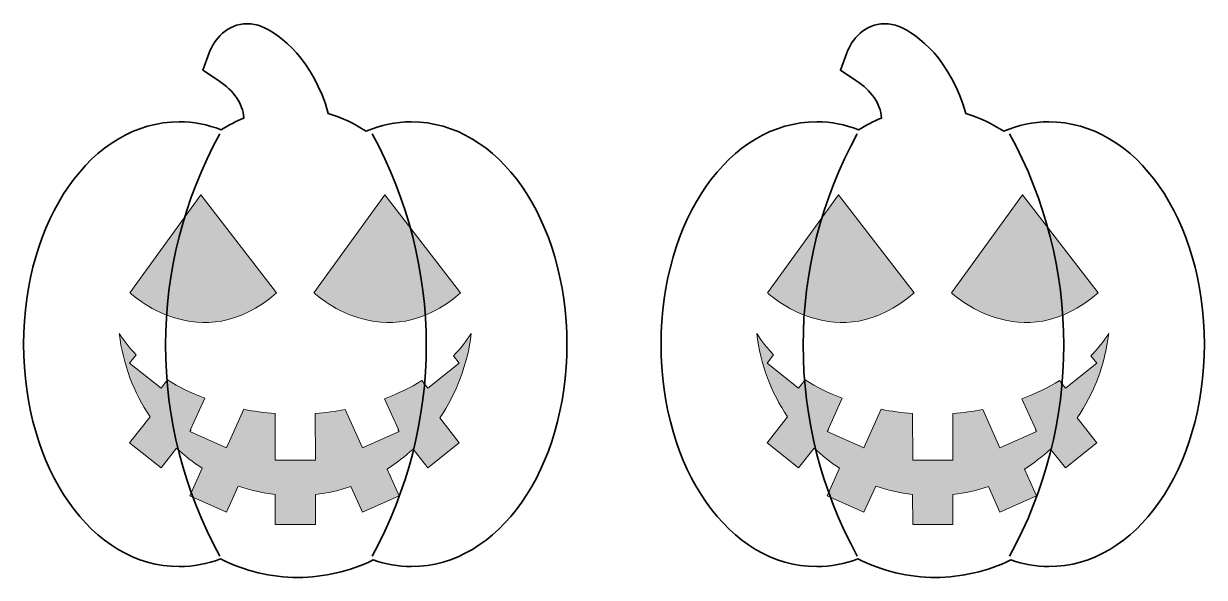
# Model space of a CAD drawing. Header units: inches. Extents: x 2.64 to 3.81, y -0.73 to -0.18.
import ezdxf

# ---------------------------------------------------------------- set-up
doc = ezdxf.new("R2010")
doc.units = ezdxf.units.IN
doc.header["$MEASUREMENT"] = 0
doc.layers.add('Layer 1', color=7, linetype='Continuous', lineweight=0)

# ---------------------------------------------------------------- blocks, each defined once
blk = doc.blocks.new('Block_0')
at = {"layer": 'Layer 1', "color": 73, "lineweight": 35, "true_color": 0x8dc63f}
blk.add_open_spline([(3.0256, -0.2805), (3.0104, -0.2805), (2.9954, -0.2836), (2.981, -0.2898), (2.9692, -0.282), (2.9567, -0.2762), (2.9436, -0.2724), (2.9292, -0.22), (2.8962, -0.1938), (2.8777, -0.1864), (2.8731, -0.1845), (2.8683, -0.1836), (2.8635, -0.1836), (2.8635, -0.1836), (2.8635, -0.1836), (2.8635, -0.1836), (2.8436, -0.1836), (2.8309, -0.1991), (2.826, -0.2124), (2.826, -0.2124), (2.8198, -0.2296), (2.8198, -0.2296), (2.8198, -0.2296), (2.835, -0.2397), (2.835, -0.2397), (2.8507, -0.2501), (2.859, -0.2621), (2.8603, -0.2768), (2.8526, -0.2799), (2.845, -0.2838), (2.8377, -0.2884), (2.8244, -0.2832), (2.8105, -0.2805), (2.7963, -0.2805), (2.7101, -0.2805), (2.6426, -0.377), (2.6426, -0.5001), (2.6426, -0.6232), (2.7101, -0.7196), (2.7963, -0.7196), (2.8102, -0.7196), (2.8239, -0.717), (2.8371, -0.712), (2.8609, -0.724), (2.8871, -0.7303), (2.9136, -0.7303), (2.9394, -0.7303), (2.9649, -0.7243), (2.9879, -0.7131), (3.0002, -0.7174), (3.0129, -0.7196), (3.0256, -0.7196), (3.1118, -0.7196), (3.1793, -0.6232), (3.1793, -0.5001), (3.1793, -0.377), (3.1118, -0.2805), (3.0256, -0.2805)], degree=3, knots=[0, 0, 0, 0, 1, 1, 1, 2, 2, 2, 3, 3, 3, 4, 4, 4, 5, 5, 5, 6, 6, 6, 7, 7, 7, 8, 8, 8, 9, 9, 9, 10, 10, 10, 11, 11, 11, 12, 12, 12, 13, 13, 13, 14, 14, 14, 15, 15, 15, 16, 16, 16, 17, 17, 17, 18, 18, 18, 19, 19, 19, 19], dxfattribs=at)
at = {"layer": 'Layer 1', "color": 240, "lineweight": 35, "true_color": 0xed1c24}
for points in [[(2.8364, -0.2924), (2.765, -0.4222), (2.765, -0.5794), (2.8364, -0.7092)], [(2.9869, -0.2924), (3.0582, -0.4222), (3.0582, -0.5794), (2.9869, -0.7092)]]:
    blk.add_open_spline(points, degree=3, dxfattribs=at)
blk = doc.blocks.new('Block_1')
at = {"layer": 'Layer 1', "true_color": 0x231f20, "transparency": 33554687}
h = blk.add_hatch(color=250, dxfattribs=at)
h.dxf.hatch_style = 2
edge = h.paths.add_edge_path()
edge.add_spline(control_points=[(2.8178, -0.3525), (2.8178, -0.3525), (2.7476, -0.4493), (2.7476, -0.4493), (2.7476, -0.4493), (2.8172, -0.5153), (2.8925, -0.4493), (2.8925, -0.4493), (2.8178, -0.3525), (2.8178, -0.3525)], knot_values=[0, 0, 0, 0, 1, 1, 1, 2, 2, 2, 3, 3, 3, 3], degree=3, periodic=0)
h = blk.add_hatch(color=250, dxfattribs=at)
h.dxf.hatch_style = 2
edge = h.paths.add_edge_path()
edge.add_spline(control_points=[(2.9995, -0.3525), (2.9995, -0.3525), (2.9294, -0.4493), (2.9294, -0.4493), (2.9294, -0.4493), (2.999, -0.5153), (3.0743, -0.4493), (3.0743, -0.4493), (2.9995, -0.3525), (2.9995, -0.3525)], knot_values=[0, 0, 0, 0, 1, 1, 1, 2, 2, 2, 3, 3, 3, 3], degree=3, periodic=0)
at = {"layer": 'Layer 1'}
for points in [[(2.8178, -0.3525), (2.8178, -0.3525), (2.7476, -0.4493), (2.7476, -0.4493), (2.7476, -0.4493), (2.8172, -0.5153), (2.8925, -0.4493), (2.8925, -0.4493), (2.8178, -0.3525), (2.8178, -0.3525)], [(2.9995, -0.3525), (2.9995, -0.3525), (2.9294, -0.4493), (2.9294, -0.4493), (2.9294, -0.4493), (2.999, -0.5153), (3.0743, -0.4493), (3.0743, -0.4493), (2.9995, -0.3525), (2.9995, -0.3525)]]:
    blk.add_open_spline(points, degree=3, knots=[0, 0, 0, 0, 1, 1, 1, 2, 2, 2, 3, 3, 3, 3], dxfattribs=at)
blk = doc.blocks.new('Block_2')
at = {"layer": 'Layer 1', "color": 73, "lineweight": 35, "true_color": 0x8dc63f}
blk.add_open_spline([(3.6555, -0.2805), (3.6402, -0.2805), (3.6252, -0.2836), (3.6109, -0.2898), (3.599, -0.282), (3.5865, -0.2762), (3.5735, -0.2724), (3.559, -0.22), (3.5261, -0.1938), (3.5075, -0.1864), (3.5029, -0.1845), (3.4981, -0.1836), (3.4933, -0.1836), (3.4933, -0.1836), (3.4933, -0.1836), (3.4933, -0.1836), (3.4734, -0.1836), (3.4607, -0.1991), (3.4559, -0.2124), (3.4559, -0.2124), (3.4496, -0.2296), (3.4496, -0.2296), (3.4496, -0.2296), (3.4648, -0.2397), (3.4648, -0.2397), (3.4806, -0.2501), (3.4889, -0.2621), (3.4902, -0.2768), (3.4824, -0.2799), (3.4748, -0.2838), (3.4675, -0.2884), (3.4542, -0.2832), (3.4403, -0.2805), (3.4261, -0.2805), (3.3399, -0.2805), (3.2724, -0.377), (3.2724, -0.5001), (3.2724, -0.6232), (3.3399, -0.7196), (3.4261, -0.7196), (3.44, -0.7196), (3.4537, -0.717), (3.4669, -0.712), (3.4907, -0.724), (3.517, -0.7303), (3.5434, -0.7303), (3.5692, -0.7303), (3.5947, -0.7243), (3.6178, -0.7131), (3.6301, -0.7174), (3.6427, -0.7196), (3.6555, -0.7196), (3.7416, -0.7196), (3.8091, -0.6232), (3.8091, -0.5001), (3.8091, -0.377), (3.7416, -0.2805), (3.6555, -0.2805)], degree=3, knots=[0, 0, 0, 0, 1, 1, 1, 2, 2, 2, 3, 3, 3, 4, 4, 4, 5, 5, 5, 6, 6, 6, 7, 7, 7, 8, 8, 8, 9, 9, 9, 10, 10, 10, 11, 11, 11, 12, 12, 12, 13, 13, 13, 14, 14, 14, 15, 15, 15, 16, 16, 16, 17, 17, 17, 18, 18, 18, 19, 19, 19, 19], dxfattribs=at)
at = {"layer": 'Layer 1', "color": 240, "lineweight": 35, "true_color": 0xed1c24}
for points in [[(3.4662, -0.2924), (3.3949, -0.4222), (3.3949, -0.5794), (3.4662, -0.7092)], [(3.6167, -0.2924), (3.6881, -0.4222), (3.6881, -0.5794), (3.6167, -0.7092)]]:
    blk.add_open_spline(points, degree=3, dxfattribs=at)
blk = doc.blocks.new('Block_3')
at = {"layer": 'Layer 1', "true_color": 0x231f20, "transparency": 33554687}
h = blk.add_hatch(color=250, dxfattribs=at)
h.dxf.hatch_style = 2
edge = h.paths.add_edge_path()
edge.add_spline(control_points=[(3.4476, -0.3525), (3.4476, -0.3525), (3.3775, -0.4493), (3.3775, -0.4493), (3.3775, -0.4493), (3.447, -0.5153), (3.5223, -0.4493), (3.5223, -0.4493), (3.4476, -0.3525), (3.4476, -0.3525)], knot_values=[0, 0, 0, 0, 1, 1, 1, 2, 2, 2, 3, 3, 3, 3], degree=3, periodic=0)
h = blk.add_hatch(color=250, dxfattribs=at)
h.dxf.hatch_style = 2
edge = h.paths.add_edge_path()
edge.add_spline(control_points=[(3.6294, -0.3525), (3.6294, -0.3525), (3.5592, -0.4493), (3.5592, -0.4493), (3.5592, -0.4493), (3.6288, -0.5153), (3.7041, -0.4493), (3.7041, -0.4493), (3.6294, -0.3525), (3.6294, -0.3525)], knot_values=[0, 0, 0, 0, 1, 1, 1, 2, 2, 2, 3, 3, 3, 3], degree=3, periodic=0)
at = {"layer": 'Layer 1'}
for points in [[(3.4476, -0.3525), (3.4476, -0.3525), (3.3775, -0.4493), (3.3775, -0.4493), (3.3775, -0.4493), (3.447, -0.5153), (3.5223, -0.4493), (3.5223, -0.4493), (3.4476, -0.3525), (3.4476, -0.3525)], [(3.6294, -0.3525), (3.6294, -0.3525), (3.5592, -0.4493), (3.5592, -0.4493), (3.5592, -0.4493), (3.6288, -0.5153), (3.7041, -0.4493), (3.7041, -0.4493), (3.6294, -0.3525), (3.6294, -0.3525)]]:
    blk.add_open_spline(points, degree=3, knots=[0, 0, 0, 0, 1, 1, 1, 2, 2, 2, 3, 3, 3, 3], dxfattribs=at)

msp = doc.modelspace()

# ---------------------------------------------------------------- hatches: boundary and pattern name
at = {"layer": 'Layer 1', "true_color": 0x231f20, "transparency": 33554687}
h = msp.add_hatch(color=250, dxfattribs=at)
h.dxf.hatch_style = 2
edge = h.paths.add_edge_path()
edge.add_spline(control_points=[(3.0848, -0.4896), (3.0799, -0.4972), (3.074, -0.5045), (3.0672, -0.5114), (3.0672, -0.5114), (3.073, -0.5187), (3.073, -0.5187), (3.073, -0.5187), (3.0419, -0.5434), (3.0419, -0.5434), (3.0419, -0.5434), (3.036, -0.536), (3.036, -0.536), (3.0248, -0.5429), (3.0124, -0.5489), (2.9991, -0.5539), (2.9991, -0.5539), (3.0128, -0.5843), (3.0128, -0.5843), (3.0128, -0.5843), (3.0123, -0.5847), (3.0123, -0.5847), (3.0123, -0.5847), (3.0135, -0.5861), (3.0135, -0.5861), (3.0135, -0.5861), (2.9774, -0.6024), (2.9774, -0.6024), (2.9774, -0.6024), (2.9603, -0.5646), (2.9603, -0.5646), (2.9508, -0.5664), (2.9409, -0.5677), (2.9307, -0.5685), (2.9307, -0.5685), (2.9309, -0.6145), (2.9309, -0.6145), (2.9309, -0.6145), (2.8912, -0.6146), (2.8912, -0.6146), (2.8912, -0.6146), (2.891, -0.5685), (2.891, -0.5685), (2.8804, -0.5677), (2.8701, -0.5663), (2.8601, -0.5643), (2.8601, -0.5643), (2.8429, -0.6024), (2.8429, -0.6024), (2.8429, -0.6024), (2.8068, -0.5861), (2.8068, -0.5861), (2.8068, -0.5861), (2.808, -0.5847), (2.808, -0.5847), (2.808, -0.5847), (2.8075, -0.5843), (2.8075, -0.5843), (2.8075, -0.5843), (2.8215, -0.5534), (2.8215, -0.5534), (2.8082, -0.5484), (2.7959, -0.5423), (2.7848, -0.5353), (2.7848, -0.5353), (2.7784, -0.5434), (2.7784, -0.5434), (2.7784, -0.5434), (2.7473, -0.5187), (2.7473, -0.5187), (2.7473, -0.5187), (2.7538, -0.5105), (2.7538, -0.5105), (2.7474, -0.5039), (2.7418, -0.4969), (2.7371, -0.4896), (2.7407, -0.5199), (2.7515, -0.5479), (2.7675, -0.5718), (2.7675, -0.5718), (2.7473, -0.5973), (2.7473, -0.5973), (2.7473, -0.5973), (2.7784, -0.622), (2.7784, -0.622), (2.7784, -0.622), (2.7937, -0.6027), (2.7937, -0.6027), (2.8015, -0.6101), (2.81, -0.6167), (2.819, -0.6225), (2.819, -0.6225), (2.8067, -0.6497), (2.8067, -0.6497), (2.8067, -0.6497), (2.8429, -0.666), (2.8429, -0.666), (2.8429, -0.666), (2.8546, -0.6401), (2.8546, -0.6401), (2.8663, -0.6442), (2.8785, -0.647), (2.8911, -0.6485), (2.8911, -0.6485), (2.8912, -0.6782), (2.8912, -0.6782), (2.8912, -0.6782), (2.9309, -0.6781), (2.9309, -0.6781), (2.9309, -0.6781), (2.9308, -0.6485), (2.9308, -0.6485), (2.9429, -0.6471), (2.9547, -0.6444), (2.9659, -0.6405), (2.9659, -0.6405), (2.9774, -0.666), (2.9774, -0.666), (2.9774, -0.666), (3.0136, -0.6497), (3.0136, -0.6497), (3.0136, -0.6497), (3.0017, -0.6233), (3.0017, -0.6233), (3.0108, -0.6175), (3.0194, -0.6109), (3.0273, -0.6036), (3.0273, -0.6036), (3.0419, -0.622), (3.0419, -0.622), (3.0419, -0.622), (3.073, -0.5973), (3.073, -0.5973), (3.073, -0.5973), (3.0537, -0.5729), (3.0537, -0.5729), (3.0701, -0.5488), (3.0811, -0.5204), (3.0848, -0.4896)], knot_values=[0, 0, 0, 0, 1, 1, 1, 2, 2, 2, 3, 3, 3, 4, 4, 4, 5, 5, 5, 6, 6, 6, 7, 7, 7, 8, 8, 8, 9, 9, 9, 10, 10, 10, 11, 11, 11, 12, 12, 12, 13, 13, 13, 14, 14, 14, 15, 15, 15, 16, 16, 16, 17, 17, 17, 18, 18, 18, 19, 19, 19, 20, 20, 20, 21, 21, 21, 22, 22, 22, 23, 23, 23, 24, 24, 24, 25, 25, 25, 26, 26, 26, 27, 27, 27, 28, 28, 28, 29, 29, 29, 30, 30, 30, 31, 31, 31, 32, 32, 32, 33, 33, 33, 34, 34, 34, 35, 35, 35, 36, 36, 36, 37, 37, 37, 38, 38, 38, 39, 39, 39, 40, 40, 40, 41, 41, 41, 42, 42, 42, 43, 43, 43, 44, 44, 44, 45, 45, 45, 46, 46, 46, 46], degree=3, periodic=0)
h = msp.add_hatch(color=250, dxfattribs=at)
h.dxf.hatch_style = 2
edge = h.paths.add_edge_path()
edge.add_spline(control_points=[(3.7146, -0.4896), (3.7097, -0.4972), (3.7038, -0.5045), (3.697, -0.5114), (3.697, -0.5114), (3.7029, -0.5187), (3.7029, -0.5187), (3.7029, -0.5187), (3.6718, -0.5434), (3.6718, -0.5434), (3.6718, -0.5434), (3.6659, -0.536), (3.6659, -0.536), (3.6546, -0.5429), (3.6422, -0.5489), (3.6289, -0.5539), (3.6289, -0.5539), (3.6426, -0.5843), (3.6426, -0.5843), (3.6426, -0.5843), (3.6422, -0.5847), (3.6422, -0.5847), (3.6422, -0.5847), (3.6433, -0.5861), (3.6433, -0.5861), (3.6433, -0.5861), (3.6072, -0.6024), (3.6072, -0.6024), (3.6072, -0.6024), (3.5902, -0.5646), (3.5902, -0.5646), (3.5806, -0.5664), (3.5707, -0.5677), (3.5606, -0.5685), (3.5606, -0.5685), (3.5607, -0.6145), (3.5607, -0.6145), (3.5607, -0.6145), (3.521, -0.6146), (3.521, -0.6146), (3.521, -0.6146), (3.5209, -0.5685), (3.5209, -0.5685), (3.5103, -0.5677), (3.4999, -0.5663), (3.4899, -0.5643), (3.4899, -0.5643), (3.4728, -0.6024), (3.4728, -0.6024), (3.4728, -0.6024), (3.4366, -0.5861), (3.4366, -0.5861), (3.4366, -0.5861), (3.4378, -0.5847), (3.4378, -0.5847), (3.4378, -0.5847), (3.4374, -0.5843), (3.4374, -0.5843), (3.4374, -0.5843), (3.4513, -0.5534), (3.4513, -0.5534), (3.4381, -0.5484), (3.4258, -0.5423), (3.4146, -0.5353), (3.4146, -0.5353), (3.4082, -0.5434), (3.4082, -0.5434), (3.4082, -0.5434), (3.3771, -0.5187), (3.3771, -0.5187), (3.3771, -0.5187), (3.3836, -0.5105), (3.3836, -0.5105), (3.3773, -0.5039), (3.3717, -0.4969), (3.367, -0.4896), (3.3706, -0.5199), (3.3813, -0.5479), (3.3973, -0.5718), (3.3973, -0.5718), (3.3771, -0.5973), (3.3771, -0.5973), (3.3771, -0.5973), (3.4082, -0.622), (3.4082, -0.622), (3.4082, -0.622), (3.4235, -0.6027), (3.4235, -0.6027), (3.4313, -0.6101), (3.4398, -0.6167), (3.4488, -0.6225), (3.4488, -0.6225), (3.4366, -0.6497), (3.4366, -0.6497), (3.4366, -0.6497), (3.4728, -0.666), (3.4728, -0.666), (3.4728, -0.666), (3.4844, -0.6401), (3.4844, -0.6401), (3.4961, -0.6442), (3.5083, -0.647), (3.5209, -0.6485), (3.5209, -0.6485), (3.521, -0.6782), (3.521, -0.6782), (3.521, -0.6782), (3.5607, -0.6781), (3.5607, -0.6781), (3.5607, -0.6781), (3.5606, -0.6485), (3.5606, -0.6485), (3.5727, -0.6471), (3.5845, -0.6444), (3.5957, -0.6405), (3.5957, -0.6405), (3.6072, -0.666), (3.6072, -0.666), (3.6072, -0.666), (3.6434, -0.6497), (3.6434, -0.6497), (3.6434, -0.6497), (3.6315, -0.6233), (3.6315, -0.6233), (3.6406, -0.6175), (3.6492, -0.6109), (3.6571, -0.6036), (3.6571, -0.6036), (3.6718, -0.622), (3.6718, -0.622), (3.6718, -0.622), (3.7029, -0.5973), (3.7029, -0.5973), (3.7029, -0.5973), (3.6835, -0.5729), (3.6835, -0.5729), (3.6999, -0.5488), (3.7109, -0.5204), (3.7146, -0.4896)], knot_values=[0, 0, 0, 0, 1, 1, 1, 2, 2, 2, 3, 3, 3, 4, 4, 4, 5, 5, 5, 6, 6, 6, 7, 7, 7, 8, 8, 8, 9, 9, 9, 10, 10, 10, 11, 11, 11, 12, 12, 12, 13, 13, 13, 14, 14, 14, 15, 15, 15, 16, 16, 16, 17, 17, 17, 18, 18, 18, 19, 19, 19, 20, 20, 20, 21, 21, 21, 22, 22, 22, 23, 23, 23, 24, 24, 24, 25, 25, 25, 26, 26, 26, 27, 27, 27, 28, 28, 28, 29, 29, 29, 30, 30, 30, 31, 31, 31, 32, 32, 32, 33, 33, 33, 34, 34, 34, 35, 35, 35, 36, 36, 36, 37, 37, 37, 38, 38, 38, 39, 39, 39, 40, 40, 40, 41, 41, 41, 42, 42, 42, 43, 43, 43, 44, 44, 44, 45, 45, 45, 46, 46, 46, 46], degree=3, periodic=0)

# ---------------------------------------------------------------- linework, layer by layer
at = {"layer": 'Layer 1'}
for points in [[(3.0848, -0.4896), (3.0799, -0.4972), (3.074, -0.5045), (3.0672, -0.5114), (3.0672, -0.5114), (3.073, -0.5187), (3.073, -0.5187), (3.073, -0.5187), (3.0419, -0.5434), (3.0419, -0.5434), (3.0419, -0.5434), (3.036, -0.536), (3.036, -0.536), (3.0248, -0.5429), (3.0124, -0.5489), (2.9991, -0.5539), (2.9991, -0.5539), (3.0128, -0.5843), (3.0128, -0.5843), (3.0128, -0.5843), (3.0123, -0.5847), (3.0123, -0.5847), (3.0123, -0.5847), (3.0135, -0.5861), (3.0135, -0.5861), (3.0135, -0.5861), (2.9774, -0.6024), (2.9774, -0.6024), (2.9774, -0.6024), (2.9603, -0.5646), (2.9603, -0.5646), (2.9508, -0.5664), (2.9409, -0.5677), (2.9307, -0.5685), (2.9307, -0.5685), (2.9309, -0.6145), (2.9309, -0.6145), (2.9309, -0.6145), (2.8912, -0.6146), (2.8912, -0.6146), (2.8912, -0.6146), (2.891, -0.5685), (2.891, -0.5685), (2.8804, -0.5677), (2.8701, -0.5663), (2.8601, -0.5643), (2.8601, -0.5643), (2.8429, -0.6024), (2.8429, -0.6024), (2.8429, -0.6024), (2.8068, -0.5861), (2.8068, -0.5861), (2.8068, -0.5861), (2.808, -0.5847), (2.808, -0.5847), (2.808, -0.5847), (2.8075, -0.5843), (2.8075, -0.5843), (2.8075, -0.5843), (2.8215, -0.5534), (2.8215, -0.5534), (2.8082, -0.5484), (2.7959, -0.5423), (2.7848, -0.5353), (2.7848, -0.5353), (2.7784, -0.5434), (2.7784, -0.5434), (2.7784, -0.5434), (2.7473, -0.5187), (2.7473, -0.5187), (2.7473, -0.5187), (2.7538, -0.5105), (2.7538, -0.5105), (2.7474, -0.5039), (2.7418, -0.4969), (2.7371, -0.4896), (2.7407, -0.5199), (2.7515, -0.5479), (2.7675, -0.5718), (2.7675, -0.5718), (2.7473, -0.5973), (2.7473, -0.5973), (2.7473, -0.5973), (2.7784, -0.622), (2.7784, -0.622), (2.7784, -0.622), (2.7937, -0.6027), (2.7937, -0.6027), (2.8015, -0.6101), (2.81, -0.6167), (2.819, -0.6225), (2.819, -0.6225), (2.8067, -0.6497), (2.8067, -0.6497), (2.8067, -0.6497), (2.8429, -0.666), (2.8429, -0.666), (2.8429, -0.666), (2.8546, -0.6401), (2.8546, -0.6401), (2.8663, -0.6442), (2.8785, -0.647), (2.8911, -0.6485), (2.8911, -0.6485), (2.8912, -0.6782), (2.8912, -0.6782), (2.8912, -0.6782), (2.9309, -0.6781), (2.9309, -0.6781), (2.9309, -0.6781), (2.9308, -0.6485), (2.9308, -0.6485), (2.9429, -0.6471), (2.9547, -0.6444), (2.9659, -0.6405), (2.9659, -0.6405), (2.9774, -0.666), (2.9774, -0.666), (2.9774, -0.666), (3.0136, -0.6497), (3.0136, -0.6497), (3.0136, -0.6497), (3.0017, -0.6233), (3.0017, -0.6233), (3.0108, -0.6175), (3.0194, -0.6109), (3.0273, -0.6036), (3.0273, -0.6036), (3.0419, -0.622), (3.0419, -0.622), (3.0419, -0.622), (3.073, -0.5973), (3.073, -0.5973), (3.073, -0.5973), (3.0537, -0.5729), (3.0537, -0.5729), (3.0701, -0.5488), (3.0811, -0.5204), (3.0848, -0.4896)], [(3.7146, -0.4896), (3.7097, -0.4972), (3.7038, -0.5045), (3.697, -0.5114), (3.697, -0.5114), (3.7029, -0.5187), (3.7029, -0.5187), (3.7029, -0.5187), (3.6718, -0.5434), (3.6718, -0.5434), (3.6718, -0.5434), (3.6659, -0.536), (3.6659, -0.536), (3.6546, -0.5429), (3.6422, -0.5489), (3.6289, -0.5539), (3.6289, -0.5539), (3.6426, -0.5843), (3.6426, -0.5843), (3.6426, -0.5843), (3.6422, -0.5847), (3.6422, -0.5847), (3.6422, -0.5847), (3.6433, -0.5861), (3.6433, -0.5861), (3.6433, -0.5861), (3.6072, -0.6024), (3.6072, -0.6024), (3.6072, -0.6024), (3.5902, -0.5646), (3.5902, -0.5646), (3.5806, -0.5664), (3.5707, -0.5677), (3.5606, -0.5685), (3.5606, -0.5685), (3.5607, -0.6145), (3.5607, -0.6145), (3.5607, -0.6145), (3.521, -0.6146), (3.521, -0.6146), (3.521, -0.6146), (3.5209, -0.5685), (3.5209, -0.5685), (3.5103, -0.5677), (3.4999, -0.5663), (3.4899, -0.5643), (3.4899, -0.5643), (3.4728, -0.6024), (3.4728, -0.6024), (3.4728, -0.6024), (3.4366, -0.5861), (3.4366, -0.5861), (3.4366, -0.5861), (3.4378, -0.5847), (3.4378, -0.5847), (3.4378, -0.5847), (3.4374, -0.5843), (3.4374, -0.5843), (3.4374, -0.5843), (3.4513, -0.5534), (3.4513, -0.5534), (3.4381, -0.5484), (3.4258, -0.5423), (3.4146, -0.5353), (3.4146, -0.5353), (3.4082, -0.5434), (3.4082, -0.5434), (3.4082, -0.5434), (3.3771, -0.5187), (3.3771, -0.5187), (3.3771, -0.5187), (3.3836, -0.5105), (3.3836, -0.5105), (3.3773, -0.5039), (3.3717, -0.4969), (3.367, -0.4896), (3.3706, -0.5199), (3.3813, -0.5479), (3.3973, -0.5718), (3.3973, -0.5718), (3.3771, -0.5973), (3.3771, -0.5973), (3.3771, -0.5973), (3.4082, -0.622), (3.4082, -0.622), (3.4082, -0.622), (3.4235, -0.6027), (3.4235, -0.6027), (3.4313, -0.6101), (3.4398, -0.6167), (3.4488, -0.6225), (3.4488, -0.6225), (3.4366, -0.6497), (3.4366, -0.6497), (3.4366, -0.6497), (3.4728, -0.666), (3.4728, -0.666), (3.4728, -0.666), (3.4844, -0.6401), (3.4844, -0.6401), (3.4961, -0.6442), (3.5083, -0.647), (3.5209, -0.6485), (3.5209, -0.6485), (3.521, -0.6782), (3.521, -0.6782), (3.521, -0.6782), (3.5607, -0.6781), (3.5607, -0.6781), (3.5607, -0.6781), (3.5606, -0.6485), (3.5606, -0.6485), (3.5727, -0.6471), (3.5845, -0.6444), (3.5957, -0.6405), (3.5957, -0.6405), (3.6072, -0.666), (3.6072, -0.666), (3.6072, -0.666), (3.6434, -0.6497), (3.6434, -0.6497), (3.6434, -0.6497), (3.6315, -0.6233), (3.6315, -0.6233), (3.6406, -0.6175), (3.6492, -0.6109), (3.6571, -0.6036), (3.6571, -0.6036), (3.6718, -0.622), (3.6718, -0.622), (3.6718, -0.622), (3.7029, -0.5973), (3.7029, -0.5973), (3.7029, -0.5973), (3.6835, -0.5729), (3.6835, -0.5729), (3.6999, -0.5488), (3.7109, -0.5204), (3.7146, -0.4896)]]:
    msp.add_open_spline(points, degree=3, knots=[0, 0, 0, 0, 1, 1, 1, 2, 2, 2, 3, 3, 3, 4, 4, 4, 5, 5, 5, 6, 6, 6, 7, 7, 7, 8, 8, 8, 9, 9, 9, 10, 10, 10, 11, 11, 11, 12, 12, 12, 13, 13, 13, 14, 14, 14, 15, 15, 15, 16, 16, 16, 17, 17, 17, 18, 18, 18, 19, 19, 19, 20, 20, 20, 21, 21, 21, 22, 22, 22, 23, 23, 23, 24, 24, 24, 25, 25, 25, 26, 26, 26, 27, 27, 27, 28, 28, 28, 29, 29, 29, 30, 30, 30, 31, 31, 31, 32, 32, 32, 33, 33, 33, 34, 34, 34, 35, 35, 35, 36, 36, 36, 37, 37, 37, 38, 38, 38, 39, 39, 39, 40, 40, 40, 41, 41, 41, 42, 42, 42, 43, 43, 43, 44, 44, 44, 45, 45, 45, 46, 46, 46, 46], dxfattribs=at)

# ---------------------------------------------------------------- block references
for name in ['Block_0', 'Block_2', 'Block_1', 'Block_3']:
    msp.add_blockref(name, (0, 0), dxfattribs=at)

doc.saveas('drawing.dxf')
